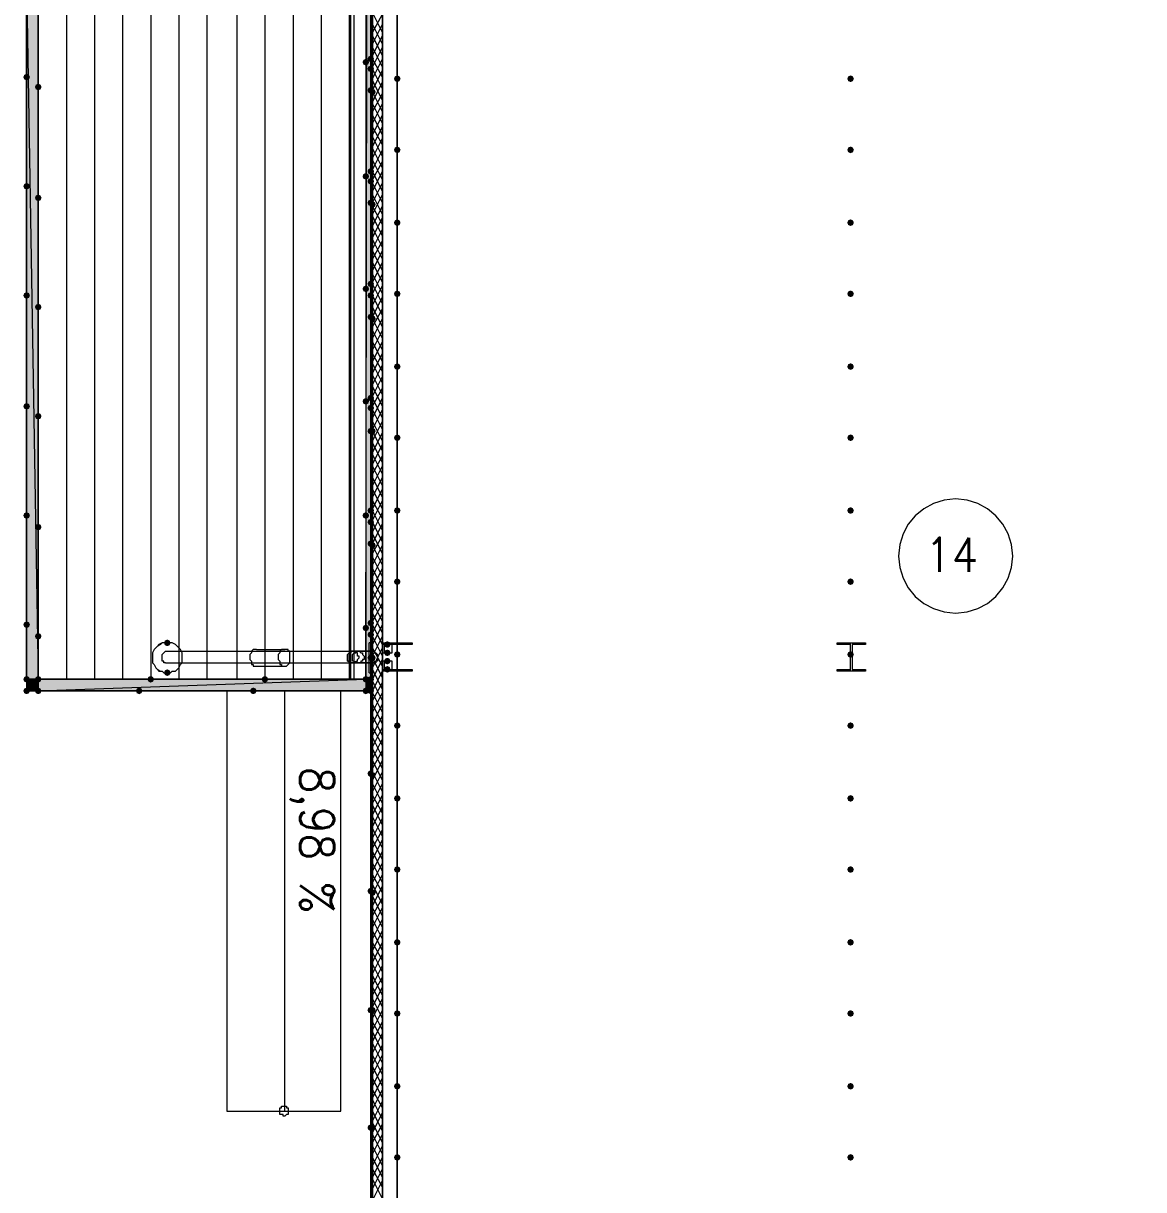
# Model space of a CAD drawing. Header units: millimetres. Extents: x 0 to 420, y 0 to 297.
# Drawn here: x 100.33 to 129, y 109.71 to 139.55 of the extents above; entities that cross this region are included whole.
import ezdxf

# ---------------------------------------------------------------- set-up
doc = ezdxf.new("R2010")
doc.units = ezdxf.units.MM
doc.styles.get("Standard").update_dxf_attribs({"font": 'STANDARD'})

msp = doc.modelspace()

# ---------------------------------------------------------------- hatches: boundary and pattern name
h = msp.add_hatch(color=7)
h.paths.add_polyline_path([(109.22, 122.766667), (109.093, 122.766667), (109.22, 205.062667)], flags=0)
h.paths.add_polyline_path([(109.093, 122.766667), (109.22, 205.062667), (109.093, 205.062667)], flags=0)
h = msp.add_hatch(color=7)
h.paths.add_polyline_path([(100.414667, 122.766667), (100.414667, 140.716), (100.711, 122.766667)], flags=0)
h.paths.add_polyline_path([(100.414667, 140.716), (100.711, 122.766667), (100.711, 140.716)], flags=0)
h = msp.add_hatch(color=7)
h.paths.add_polyline_path([(109.262333, 140.716), (109.22, 140.716), (109.262333, 123.317)], flags=0)
h.paths.add_polyline_path([(109.22, 140.716), (109.262333, 123.317), (109.22, 123.317)], flags=0)
for color, points in [(254, [(109.177667, 138.557), (109.152796, 138.497204), (109.093, 138.472333), (109.033204, 138.497204), (109.008333, 138.557), (109.033204, 138.616796), (109.093, 138.641667), (109.152796, 138.616796)]), (254, [(109.304667, 138.641667), (109.279796, 138.581871), (109.22, 138.557), (109.160204, 138.581871), (109.135333, 138.641667), (109.160204, 138.701462), (109.22, 138.726333), (109.279796, 138.701463)]), (254, [(100.499333, 138.176), (100.474462, 138.116204), (100.414667, 138.091333), (100.354871, 138.116204), (100.33, 138.176), (100.354871, 138.235796), (100.414667, 138.260667), (100.474462, 138.235796)]), (254, [(109.304667, 138.387667), (109.279796, 138.327871), (109.22, 138.303), (109.160204, 138.327871), (109.135333, 138.387667), (109.160204, 138.447462), (109.22, 138.472333), (109.279796, 138.447463)]), (254, [(109.304667, 138.387667), (109.279796, 138.327871), (109.22, 138.303), (109.160204, 138.327871), (109.135333, 138.387667), (109.160204, 138.447462), (109.22, 138.472333), (109.279796, 138.447463)]), (7, [(109.982, 138.133667), (109.957129, 138.073871), (109.897333, 138.049), (109.837538, 138.073871), (109.812667, 138.133667), (109.837537, 138.193462), (109.897333, 138.218333), (109.957129, 138.193463)]), (7, [(121.581333, 138.133667), (121.556462, 138.073871), (121.496667, 138.049), (121.436871, 138.073871), (121.412, 138.133667), (121.436871, 138.193462), (121.496667, 138.218333), (121.556462, 138.193463)]), (254, [(100.795667, 137.922), (100.770796, 137.862204), (100.711, 137.837333), (100.651204, 137.862204), (100.626333, 137.922), (100.651204, 137.981796), (100.711, 138.006667), (100.770796, 137.981796)]), (254, [(109.304667, 137.837333), (109.279796, 137.777537), (109.22, 137.752667), (109.160204, 137.777537), (109.135333, 137.837333), (109.160204, 137.897129), (109.22, 137.922), (109.279796, 137.897129)]), (254, [(109.347, 137.795), (109.322129, 137.735204), (109.262333, 137.710333), (109.202538, 137.735204), (109.177667, 137.795), (109.202537, 137.854796), (109.262333, 137.879667), (109.322129, 137.854796)]), (7, [(109.982, 136.313333), (109.957129, 136.253537), (109.897333, 136.228667), (109.837538, 136.253537), (109.812667, 136.313333), (109.837537, 136.373129), (109.897333, 136.398), (109.957129, 136.373129)]), (7, [(121.581333, 136.313333), (121.556462, 136.253537), (121.496667, 136.228667), (121.436871, 136.253537), (121.412, 136.313333), (121.436871, 136.373129), (121.496667, 136.398), (121.556462, 136.373129)]), (254, [(109.304667, 135.763), (109.279796, 135.703204), (109.22, 135.678333), (109.160204, 135.703204), (109.135333, 135.763), (109.160204, 135.822796), (109.22, 135.847667), (109.279796, 135.822796)]), (254, [(109.177667, 135.636), (109.152796, 135.576204), (109.093, 135.551333), (109.033204, 135.576204), (109.008333, 135.636), (109.033204, 135.695796), (109.093, 135.720667), (109.152796, 135.695796)]), (254, [(109.304667, 135.509), (109.279796, 135.449204), (109.22, 135.424333), (109.160204, 135.449204), (109.135333, 135.509), (109.160204, 135.568796), (109.22, 135.593667), (109.279796, 135.568796)]), (254, [(109.304667, 135.509), (109.279796, 135.449204), (109.22, 135.424333), (109.160204, 135.449204), (109.135333, 135.509), (109.160204, 135.568796), (109.22, 135.593667), (109.279796, 135.568796)]), (254, [(100.499333, 135.382), (100.474462, 135.322204), (100.414667, 135.297333), (100.354871, 135.322204), (100.33, 135.382), (100.354871, 135.441796), (100.414667, 135.466667), (100.474462, 135.441796)]), (254, [(100.795667, 135.085667), (100.770796, 135.025871), (100.711, 135.001), (100.651204, 135.025871), (100.626333, 135.085667), (100.651204, 135.145462), (100.711, 135.170333), (100.770796, 135.145463)]), (254, [(109.304667, 134.958667), (109.279796, 134.898871), (109.22, 134.874), (109.160204, 134.898871), (109.135333, 134.958667), (109.160204, 135.018462), (109.22, 135.043333), (109.279796, 135.018463)]), (254, [(109.347, 134.916333), (109.322129, 134.856537), (109.262333, 134.831667), (109.202538, 134.856537), (109.177667, 134.916333), (109.202537, 134.976129), (109.262333, 135.001), (109.322129, 134.976129)]), (7, [(109.982, 134.450667), (109.957129, 134.390871), (109.897333, 134.366), (109.837538, 134.390871), (109.812667, 134.450667), (109.837537, 134.510462), (109.897333, 134.535333), (109.957129, 134.510463)]), (7, [(121.581333, 134.450667), (121.556462, 134.390871), (121.496667, 134.366), (121.436871, 134.390871), (121.412, 134.450667), (121.436871, 134.510462), (121.496667, 134.535333), (121.556462, 134.510463)]), (254, [(109.177667, 132.757333), (109.152796, 132.697537), (109.093, 132.672667), (109.033204, 132.697537), (109.008333, 132.757333), (109.033204, 132.817129), (109.093, 132.842), (109.152796, 132.817129)]), (254, [(109.304667, 132.884333), (109.279796, 132.824537), (109.22, 132.799667), (109.160204, 132.824537), (109.135333, 132.884333), (109.160204, 132.944129), (109.22, 132.969), (109.279796, 132.944129)]), (254, [(100.499333, 132.588), (100.474462, 132.528204), (100.414667, 132.503333), (100.354871, 132.528204), (100.33, 132.588), (100.354871, 132.647796), (100.414667, 132.672667), (100.474462, 132.647796)]), (254, [(109.304667, 132.588), (109.279796, 132.528204), (109.22, 132.503333), (109.160204, 132.528204), (109.135333, 132.588), (109.160204, 132.647796), (109.22, 132.672667), (109.279796, 132.647796)]), (254, [(109.304667, 132.588), (109.279796, 132.528204), (109.22, 132.503333), (109.160204, 132.528204), (109.135333, 132.588), (109.160204, 132.647796), (109.22, 132.672667), (109.279796, 132.647796)]), (7, [(109.982, 132.630333), (109.957129, 132.570538), (109.897333, 132.545667), (109.837538, 132.570538), (109.812667, 132.630333), (109.837537, 132.690129), (109.897333, 132.715), (109.957129, 132.690129)]), (7, [(121.581333, 132.630333), (121.556462, 132.570538), (121.496667, 132.545667), (121.436871, 132.570538), (121.412, 132.630333), (121.436871, 132.690129), (121.496667, 132.715), (121.556462, 132.690129)]), (254, [(100.795667, 132.291667), (100.770796, 132.231871), (100.711, 132.207), (100.651204, 132.231871), (100.626333, 132.291667), (100.651204, 132.351462), (100.711, 132.376333), (100.770796, 132.351463)]), (254, [(109.304667, 132.037667), (109.279796, 131.977871), (109.22, 131.953), (109.160204, 131.977871), (109.135333, 132.037667), (109.160204, 132.097462), (109.22, 132.122333), (109.279796, 132.097463)]), (254, [(109.347, 131.995333), (109.322129, 131.935538), (109.262333, 131.910667), (109.202538, 131.935538), (109.177667, 131.995333), (109.202537, 132.055129), (109.262333, 132.08), (109.322129, 132.055129)]), (7, [(109.982, 130.767667), (109.957129, 130.707871), (109.897333, 130.683), (109.837538, 130.707871), (109.812667, 130.767667), (109.837537, 130.827462), (109.897333, 130.852333), (109.957129, 130.827463)]), (7, [(121.581333, 130.767667), (121.556462, 130.707871), (121.496667, 130.683), (121.436871, 130.707871), (121.412, 130.767667), (121.436871, 130.827462), (121.496667, 130.852333), (121.556462, 130.827463)]), (254, [(100.499333, 129.751667), (100.474462, 129.691871), (100.414667, 129.667), (100.354871, 129.691871), (100.33, 129.751667), (100.354871, 129.811462), (100.414667, 129.836333), (100.474462, 129.811463)]), (254, [(109.177667, 129.878667), (109.152796, 129.818871), (109.093, 129.794), (109.033204, 129.818871), (109.008333, 129.878667), (109.033204, 129.938462), (109.093, 129.963333), (109.152796, 129.938463)]), (254, [(109.304667, 129.963333), (109.279796, 129.903538), (109.22, 129.878667), (109.160204, 129.903538), (109.135333, 129.963333), (109.160204, 130.023129), (109.22, 130.048), (109.279796, 130.023129)]), (254, [(100.795667, 129.497667), (100.770796, 129.437871), (100.711, 129.413), (100.651204, 129.437871), (100.626333, 129.497667), (100.651204, 129.557462), (100.711, 129.582333), (100.770796, 129.557463)]), (254, [(109.304667, 129.709333), (109.279796, 129.649537), (109.22, 129.624667), (109.160204, 129.649537), (109.135333, 129.709333), (109.160204, 129.769129), (109.22, 129.794), (109.279796, 129.769129)]), (254, [(109.304667, 129.709333), (109.279796, 129.649537), (109.22, 129.624667), (109.160204, 129.649537), (109.135333, 129.709333), (109.160204, 129.769129), (109.22, 129.794), (109.279796, 129.769129)]), (254, [(109.304667, 129.116667), (109.279796, 129.056871), (109.22, 129.032), (109.160204, 129.056871), (109.135333, 129.116667), (109.160204, 129.176462), (109.22, 129.201333), (109.279796, 129.176463)]), (254, [(109.347, 129.116667), (109.322129, 129.056871), (109.262333, 129.032), (109.202538, 129.056871), (109.177667, 129.116667), (109.202537, 129.176462), (109.262333, 129.201333), (109.322129, 129.176463)]), (7, [(109.982, 128.947333), (109.957129, 128.887538), (109.897333, 128.862667), (109.837538, 128.887538), (109.812667, 128.947333), (109.837537, 129.007129), (109.897333, 129.032), (109.957129, 129.007129)]), (7, [(121.581333, 128.947333), (121.556462, 128.887538), (121.496667, 128.862667), (121.436871, 128.887538), (121.412, 128.947333), (121.436871, 129.007129), (121.496667, 129.032), (121.556462, 129.007129)]), (254, [(109.304667, 127.084667), (109.279796, 127.024871), (109.22, 127), (109.160204, 127.024871), (109.135333, 127.084667), (109.160204, 127.144462), (109.22, 127.169333), (109.279796, 127.144463)]), (7, [(109.982, 127.084667), (109.957129, 127.024871), (109.897333, 127), (109.837538, 127.024871), (109.812667, 127.084667), (109.837537, 127.144462), (109.897333, 127.169333), (109.957129, 127.144463)]), (7, [(121.581333, 127.084667), (121.556462, 127.024871), (121.496667, 127), (121.436871, 127.024871), (121.412, 127.084667), (121.436871, 127.144462), (121.496667, 127.169333), (121.556462, 127.144463)]), (254, [(100.499333, 126.957667), (100.474462, 126.897871), (100.414667, 126.873), (100.354871, 126.897871), (100.33, 126.957667), (100.354871, 127.017462), (100.414667, 127.042333), (100.474462, 127.017463)]), (254, [(109.177667, 126.957667), (109.152796, 126.897871), (109.093, 126.873), (109.033204, 126.897871), (109.008333, 126.957667), (109.033204, 127.017462), (109.093, 127.042333), (109.152796, 127.017463)]), (254, [(109.304667, 126.788333), (109.279796, 126.728537), (109.22, 126.703667), (109.160204, 126.728537), (109.135333, 126.788333), (109.160204, 126.848129), (109.22, 126.873), (109.279796, 126.848129)]), (254, [(109.304667, 126.788333), (109.279796, 126.728537), (109.22, 126.703667), (109.160204, 126.728537), (109.135333, 126.788333), (109.160204, 126.848129), (109.22, 126.873), (109.279796, 126.848129)]), (254, [(100.795667, 126.661333), (100.770796, 126.601537), (100.711, 126.576667), (100.651204, 126.601537), (100.626333, 126.661333), (100.651204, 126.721129), (100.711, 126.746), (100.770796, 126.721129)]), (254, [(109.304667, 126.238), (109.279796, 126.178204), (109.22, 126.153333), (109.160204, 126.178204), (109.135333, 126.238), (109.160204, 126.297796), (109.22, 126.322667), (109.279796, 126.297796)]), (254, [(109.347, 126.195667), (109.322129, 126.135871), (109.262333, 126.111), (109.202538, 126.135871), (109.177667, 126.195667), (109.202537, 126.255462), (109.262333, 126.280333), (109.322129, 126.255463)]), (7, [(109.982, 125.264333), (109.957129, 125.204537), (109.897333, 125.179667), (109.837538, 125.204537), (109.812667, 125.264333), (109.837537, 125.324129), (109.897333, 125.349), (109.957129, 125.324129)]), (7, [(121.581333, 125.264333), (121.556462, 125.204537), (121.496667, 125.179667), (121.436871, 125.204537), (121.412, 125.264333), (121.436871, 125.324129), (121.496667, 125.349), (121.556462, 125.324129)]), (254, [(100.499333, 124.163667), (100.474462, 124.103871), (100.414667, 124.079), (100.354871, 124.103871), (100.33, 124.163667), (100.354871, 124.223462), (100.414667, 124.248333), (100.474462, 124.223463)]), (254, [(109.177667, 124.079), (109.152796, 124.019204), (109.093, 123.994333), (109.033204, 124.019204), (109.008333, 124.079), (109.033204, 124.138796), (109.093, 124.163667), (109.152796, 124.138796)]), (254, [(109.304667, 124.206), (109.279796, 124.146204), (109.22, 124.121333), (109.160204, 124.146204), (109.135333, 124.206), (109.160204, 124.265796), (109.22, 124.290667), (109.279796, 124.265796)]), (254, [(100.795667, 123.867333), (100.770796, 123.807538), (100.711, 123.782667), (100.651204, 123.807538), (100.626333, 123.867333), (100.651204, 123.927129), (100.711, 123.952), (100.770796, 123.927129)]), (254, [(109.304667, 123.909667), (109.279796, 123.849871), (109.22, 123.825), (109.160204, 123.849871), (109.135333, 123.909667), (109.160204, 123.969462), (109.22, 123.994333), (109.279796, 123.969463)]), (7, [(104.097667, 123.698), (104.072796, 123.638204), (104.013, 123.613333), (103.953204, 123.638204), (103.928333, 123.698), (103.953204, 123.757796), (104.013, 123.782667), (104.072796, 123.757796)]), (7, [(109.728, 123.655667), (109.703129, 123.595871), (109.643333, 123.571), (109.583537, 123.595871), (109.558667, 123.655667), (109.583537, 123.715462), (109.643333, 123.740333), (109.703129, 123.715463)]), (254, [(109.304667, 123.317), (109.279796, 123.257204), (109.22, 123.232333), (109.160204, 123.257204), (109.135333, 123.317), (109.160204, 123.376796), (109.22, 123.401667), (109.279796, 123.376796)]), (254, [(109.347, 123.317), (109.322129, 123.257204), (109.262333, 123.232333), (109.202538, 123.257204), (109.177667, 123.317), (109.202537, 123.376796), (109.262333, 123.401667), (109.322129, 123.376796)]), (7, [(109.728, 123.444), (109.703129, 123.384204), (109.643333, 123.359333), (109.583537, 123.384204), (109.558667, 123.444), (109.583537, 123.503796), (109.643333, 123.528667), (109.703129, 123.503796)]), (7, [(109.728, 123.232333), (109.703129, 123.172537), (109.643333, 123.147667), (109.583537, 123.172537), (109.558667, 123.232333), (109.583537, 123.292129), (109.643333, 123.317), (109.703129, 123.292129)]), (7, [(109.982, 123.401667), (109.957129, 123.341871), (109.897333, 123.317), (109.837538, 123.341871), (109.812667, 123.401667), (109.837537, 123.461462), (109.897333, 123.486333), (109.957129, 123.461463)]), (7, [(121.581333, 123.401667), (121.556462, 123.341871), (121.496667, 123.317), (121.436871, 123.341871), (121.412, 123.401667), (121.436871, 123.461462), (121.496667, 123.486333), (121.556462, 123.461463)]), (7, [(104.097667, 122.936), (104.072796, 122.876204), (104.013, 122.851333), (103.953204, 122.876204), (103.928333, 122.936), (103.953204, 122.995796), (104.013, 123.020667), (104.072796, 122.995796)]), (7, [(109.728, 123.020667), (109.703129, 122.960871), (109.643333, 122.936), (109.583537, 122.960871), (109.558667, 123.020667), (109.583537, 123.080462), (109.643333, 123.105333), (109.703129, 123.080463)]), (254, [(100.499333, 122.766667), (100.474462, 122.706871), (100.414667, 122.682), (100.354871, 122.706871), (100.33, 122.766667), (100.354871, 122.826462), (100.414667, 122.851333), (100.474462, 122.826463)]), (254, [(100.499333, 122.766667), (100.474462, 122.706871), (100.414667, 122.682), (100.354871, 122.706871), (100.33, 122.766667), (100.354871, 122.826462), (100.414667, 122.851333), (100.474462, 122.826463)]), (7, [(100.711, 122.766667), (100.414667, 122.470333), (100.711, 122.470333)]), (7, [(100.711, 122.766667), (100.414667, 122.766667), (100.414667, 122.470333)]), (254, [(100.795667, 122.766667), (100.770796, 122.706871), (100.711, 122.682), (100.651204, 122.706871), (100.626333, 122.766667), (100.651204, 122.826462), (100.711, 122.851333), (100.770796, 122.826463)]), (254, [(100.795667, 122.766667), (100.770796, 122.706871), (100.711, 122.682), (100.651204, 122.706871), (100.626333, 122.766667), (100.651204, 122.826462), (100.711, 122.851333), (100.770796, 122.826463)]), (254, [(100.795667, 122.766667), (100.770796, 122.706871), (100.711, 122.682), (100.651204, 122.706871), (100.626333, 122.766667), (100.651204, 122.826462), (100.711, 122.851333), (100.770796, 122.826463)]), (254, [(100.795667, 122.766667), (100.770796, 122.706871), (100.711, 122.682), (100.651204, 122.706871), (100.626333, 122.766667), (100.651204, 122.826462), (100.711, 122.851333), (100.770796, 122.826463)]), (254, [(103.674333, 122.766667), (103.649462, 122.706871), (103.589667, 122.682), (103.529871, 122.706871), (103.505, 122.766667), (103.529871, 122.826462), (103.589667, 122.851333), (103.649462, 122.826463)]), (254, [(106.595333, 122.766667), (106.570463, 122.706871), (106.510667, 122.682), (106.450871, 122.706871), (106.426, 122.766667), (106.450871, 122.826462), (106.510667, 122.851333), (106.570462, 122.826463)]), (254, [(109.177667, 122.766667), (109.152796, 122.706871), (109.093, 122.682), (109.033204, 122.706871), (109.008333, 122.766667), (109.033204, 122.826462), (109.093, 122.851333), (109.152796, 122.826463)]), (254, [(109.177667, 122.766667), (109.152796, 122.706871), (109.093, 122.682), (109.033204, 122.706871), (109.008333, 122.766667), (109.033204, 122.826462), (109.093, 122.851333), (109.152796, 122.826463)]), (7, [(109.093, 122.766667), (109.22, 122.470333), (109.22, 122.766667)]), (7, [(109.093, 122.470333), (109.22, 122.470333), (109.093, 122.766667)]), (254, [(109.304667, 122.766667), (109.279796, 122.706871), (109.22, 122.682), (109.160204, 122.706871), (109.135333, 122.766667), (109.160204, 122.826462), (109.22, 122.851333), (109.279796, 122.826463)]), (254, [(100.499333, 122.470333), (100.474462, 122.410538), (100.414667, 122.385667), (100.354871, 122.410538), (100.33, 122.470333), (100.354871, 122.530129), (100.414667, 122.555), (100.474462, 122.530129)]), (254, [(100.499333, 122.470333), (100.474462, 122.410538), (100.414667, 122.385667), (100.354871, 122.410538), (100.33, 122.470333), (100.354871, 122.530129), (100.414667, 122.555), (100.474462, 122.530129)]), (254, [(100.499333, 122.470333), (100.474462, 122.410538), (100.414667, 122.385667), (100.354871, 122.410538), (100.33, 122.470333), (100.354871, 122.530129), (100.414667, 122.555), (100.474462, 122.530129)]), (254, [(100.795667, 122.470333), (100.770796, 122.410538), (100.711, 122.385667), (100.651204, 122.410538), (100.626333, 122.470333), (100.651204, 122.530129), (100.711, 122.555), (100.770796, 122.530129)]), (254, [(103.378, 122.470333), (103.353129, 122.410538), (103.293333, 122.385667), (103.233538, 122.410538), (103.208667, 122.470333), (103.233537, 122.530129), (103.293333, 122.555), (103.353129, 122.530129)]), (254, [(106.299, 122.470333), (106.274129, 122.410538), (106.214333, 122.385667), (106.154538, 122.410538), (106.129667, 122.470333), (106.154537, 122.530129), (106.214333, 122.555), (106.274129, 122.530129)]), (254, [(109.177667, 122.470333), (109.152796, 122.410538), (109.093, 122.385667), (109.033204, 122.410538), (109.008333, 122.470333), (109.033204, 122.530129), (109.093, 122.555), (109.152796, 122.530129)]), (254, [(109.177667, 122.470333), (109.152796, 122.410538), (109.093, 122.385667), (109.033204, 122.410538), (109.008333, 122.470333), (109.033204, 122.530129), (109.093, 122.555), (109.152796, 122.530129)]), (254, [(109.304667, 122.470333), (109.279796, 122.410538), (109.22, 122.385667), (109.160204, 122.410538), (109.135333, 122.470333), (109.160204, 122.530129), (109.22, 122.555), (109.279796, 122.530129)]), (254, [(109.304667, 122.470333), (109.279796, 122.410538), (109.22, 122.385667), (109.160204, 122.410538), (109.135333, 122.470333), (109.160204, 122.530129), (109.22, 122.555), (109.279796, 122.530129)]), (254, [(109.304667, 122.470333), (109.279796, 122.410538), (109.22, 122.385667), (109.160204, 122.410538), (109.135333, 122.470333), (109.160204, 122.530129), (109.22, 122.555), (109.279796, 122.530129)]), (254, [(109.304667, 122.470333), (109.279796, 122.410538), (109.22, 122.385667), (109.160204, 122.410538), (109.135333, 122.470333), (109.160204, 122.530129), (109.22, 122.555), (109.279796, 122.530129)]), (254, [(109.304667, 122.470333), (109.279796, 122.410538), (109.22, 122.385667), (109.160204, 122.410538), (109.135333, 122.470333), (109.160204, 122.530129), (109.22, 122.555), (109.279796, 122.530129)]), (7, [(109.304667, 122.470333), (109.279796, 122.410538), (109.22, 122.385667), (109.160204, 122.410538), (109.135333, 122.470333), (109.160204, 122.530129), (109.22, 122.555), (109.279796, 122.530129)]), (7, [(109.304667, 122.470333), (109.279796, 122.410538), (109.22, 122.385667), (109.160204, 122.410538), (109.135333, 122.470333), (109.160204, 122.530129), (109.22, 122.555), (109.279796, 122.530129)]), (7, [(109.304667, 122.470333), (109.279796, 122.410538), (109.22, 122.385667), (109.160204, 122.410538), (109.135333, 122.470333), (109.160204, 122.530129), (109.22, 122.555), (109.279796, 122.530129)]), (7, [(109.982, 121.581333), (109.957129, 121.521537), (109.897333, 121.496667), (109.837538, 121.521537), (109.812667, 121.581333), (109.837537, 121.641129), (109.897333, 121.666), (109.957129, 121.641129)]), (7, [(121.581333, 121.581333), (121.556462, 121.521537), (121.496667, 121.496667), (121.436871, 121.521537), (121.412, 121.581333), (121.436871, 121.641129), (121.496667, 121.666), (121.556462, 121.641129)]), (254, [(109.304667, 120.353667), (109.279796, 120.293871), (109.22, 120.269), (109.160204, 120.293871), (109.135333, 120.353667), (109.160204, 120.413462), (109.22, 120.438333), (109.279796, 120.413463)]), (254, [(109.347, 120.311333), (109.322129, 120.251537), (109.262333, 120.226667), (109.202538, 120.251537), (109.177667, 120.311333), (109.202537, 120.371129), (109.262333, 120.396), (109.322129, 120.371129)]), (7, [(109.982, 119.718667), (109.957129, 119.658871), (109.897333, 119.634), (109.837538, 119.658871), (109.812667, 119.718667), (109.837537, 119.778462), (109.897333, 119.803333), (109.957129, 119.778463)]), (7, [(121.581333, 119.718667), (121.556462, 119.658871), (121.496667, 119.634), (121.436871, 119.658871), (121.412, 119.718667), (121.436871, 119.778462), (121.496667, 119.803333), (121.556462, 119.778463)]), (7, [(109.982, 117.898333), (109.957129, 117.838538), (109.897333, 117.813667), (109.837538, 117.838538), (109.812667, 117.898333), (109.837537, 117.958129), (109.897333, 117.983), (109.957129, 117.958129)]), (7, [(121.581333, 117.898333), (121.556462, 117.838538), (121.496667, 117.813667), (121.436871, 117.838538), (121.412, 117.898333), (121.436871, 117.958129), (121.496667, 117.983), (121.556462, 117.958129)]), (254, [(109.304667, 117.348), (109.279796, 117.288204), (109.22, 117.263333), (109.160204, 117.288204), (109.135333, 117.348), (109.160204, 117.407796), (109.22, 117.432667), (109.279796, 117.407796)]), (254, [(109.347, 117.305667), (109.322129, 117.245871), (109.262333, 117.221), (109.202538, 117.245871), (109.177667, 117.305667), (109.202537, 117.365462), (109.262333, 117.390333), (109.322129, 117.365463)]), (7, [(109.982, 116.035667), (109.957129, 115.975871), (109.897333, 115.951), (109.837538, 115.975871), (109.812667, 116.035667), (109.837537, 116.095462), (109.897333, 116.120333), (109.957129, 116.095463)]), (7, [(121.581333, 116.035667), (121.556462, 115.975871), (121.496667, 115.951), (121.436871, 115.975871), (121.412, 116.035667), (121.436871, 116.095462), (121.496667, 116.120333), (121.556462, 116.095463)]), (254, [(109.304667, 114.3), (109.279796, 114.240204), (109.22, 114.215333), (109.160204, 114.240204), (109.135333, 114.3), (109.160204, 114.359796), (109.22, 114.384667), (109.279796, 114.359796)]), (254, [(109.347, 114.3), (109.322129, 114.240204), (109.262333, 114.215333), (109.202538, 114.240204), (109.177667, 114.3), (109.202537, 114.359796), (109.262333, 114.384667), (109.322129, 114.359796)]), (7, [(109.982, 114.215333), (109.957129, 114.155538), (109.897333, 114.130667), (109.837538, 114.155538), (109.812667, 114.215333), (109.837537, 114.275129), (109.897333, 114.3), (109.957129, 114.275129)]), (7, [(121.581333, 114.215333), (121.556462, 114.155538), (121.496667, 114.130667), (121.436871, 114.155538), (121.412, 114.215333), (121.436871, 114.275129), (121.496667, 114.3), (121.556462, 114.275129)]), (7, [(109.982, 112.352667), (109.957129, 112.292871), (109.897333, 112.268), (109.837538, 112.292871), (109.812667, 112.352667), (109.837537, 112.412462), (109.897333, 112.437333), (109.957129, 112.412463)]), (7, [(121.581333, 112.352667), (121.556462, 112.292871), (121.496667, 112.268), (121.436871, 112.292871), (121.412, 112.352667), (121.436871, 112.412462), (121.496667, 112.437333), (121.556462, 112.412463)]), (254, [(109.304667, 111.294333), (109.279796, 111.234537), (109.22, 111.209667), (109.160204, 111.234537), (109.135333, 111.294333), (109.160204, 111.354129), (109.22, 111.379), (109.279796, 111.354129)]), (254, [(109.347, 111.294333), (109.322129, 111.234537), (109.262333, 111.209667), (109.202538, 111.234537), (109.177667, 111.294333), (109.202537, 111.354129), (109.262333, 111.379), (109.322129, 111.354129)]), (7, [(109.982, 110.532333), (109.957129, 110.472537), (109.897333, 110.447667), (109.837538, 110.472537), (109.812667, 110.532333), (109.837537, 110.592129), (109.897333, 110.617), (109.957129, 110.592129)]), (7, [(121.581333, 110.532333), (121.556462, 110.472537), (121.496667, 110.447667), (121.436871, 110.472537), (121.412, 110.532333), (121.436871, 110.592129), (121.496667, 110.617), (121.556462, 110.592129)])]:
    msp.add_hatch(color=color).paths.add_polyline_path(points, flags=0)
h = msp.add_hatch(color=7)
h.paths.add_polyline_path([(109.262333, 123.317), (109.22, 123.317), (109.262333, 105.240667)], flags=0)
h.paths.add_polyline_path([(109.22, 123.317), (109.262333, 105.240667), (109.22, 105.240667)], flags=0)
h = msp.add_hatch(color=7)
h.paths.add_polyline_path([(109.093, 122.470333), (100.711, 122.470333), (109.093, 122.766667)], flags=0)
h.paths.add_polyline_path([(100.711, 122.470333), (109.093, 122.766667), (100.711, 122.766667)], flags=0)

# ---------------------------------------------------------------- linework, layer by layer
at = {"color": 7, "lineweight": 0}
for points in [[(109.262333, 222.546333), (109.262333, 105.579333)], [(109.093, 205.062667), (109.093, 122.766667)], [(109.22, 122.470333), (109.22, 205.062667), (109.093, 205.062667)], [(109.22, 122.470333), (109.22, 205.062667), (109.22, 122.470333), (109.22, 205.062667)], [(109.22, 122.470333), (109.22, 122.766667), (109.22, 205.062667)], [(100.711, 122.766667), (100.711, 140.716), (100.414667, 140.716), (100.414667, 122.470333)], [(100.711, 122.766667), (100.711, 140.716)], [(109.262333, 140.716), (109.262333, 123.317), (109.22, 140.716), (109.22, 123.317)], [(109.516333, 105.579333), (109.516333, 140.081)], [(109.516333, 139.319), (109.262333, 139.827)], [(109.262333, 139.319), (109.516333, 139.784667)], [(109.262333, 139.022667), (109.516333, 139.530667)], [(109.516333, 139.022667), (109.262333, 139.530667)], [(109.262333, 138.726333), (109.516333, 139.234333)], [(109.516333, 138.726333), (109.262333, 139.234333)], [(109.262333, 138.43), (109.516333, 138.938)], [(109.516333, 138.43), (109.262333, 138.938)], [(109.262333, 138.133667), (109.516333, 138.641667)], [(109.516333, 138.176), (109.262333, 138.641667)], [(109.516333, 137.879667), (109.262333, 138.387667)], [(109.262333, 137.837333), (109.516333, 138.345333)], [(109.516333, 137.583333), (109.262333, 138.091333)], [(109.262333, 137.541), (109.516333, 138.049)], [(109.516333, 137.287), (109.262333, 137.795)], [(109.262333, 137.287), (109.516333, 137.752667)], [(109.262333, 136.990667), (109.516333, 137.498667)], [(109.516333, 136.990667), (109.262333, 137.498667)], [(109.262333, 136.694333), (109.516333, 137.202333)], [(109.516333, 136.694333), (109.262333, 137.202333)], [(109.262333, 136.398), (109.516333, 136.906)], [(109.516333, 136.440333), (109.262333, 136.906)], [(109.516333, 136.144), (109.262333, 136.652)], [(109.262333, 136.101667), (109.516333, 136.609667)], [(109.516333, 135.847667), (109.262333, 136.355667)], [(109.262333, 135.805333), (109.516333, 136.313333)], [(109.516333, 135.551333), (109.262333, 136.059333)], [(109.262333, 135.551333), (109.516333, 136.017)], [(109.262333, 135.255), (109.516333, 135.763)], [(109.516333, 135.255), (109.262333, 135.763)], [(109.262333, 134.958667), (109.516333, 135.466667)], [(109.516333, 134.958667), (109.262333, 135.466667)], [(109.262333, 134.662333), (109.516333, 135.170333)], [(109.516333, 134.662333), (109.262333, 135.170333)], [(109.262333, 134.366), (109.516333, 134.874)], [(109.516333, 134.408333), (109.262333, 134.874)], [(109.516333, 134.112), (109.262333, 134.62)], [(109.262333, 134.069667), (109.516333, 134.577667)], [(109.516333, 133.815667), (109.262333, 134.323667)], [(109.262333, 133.773333), (109.516333, 134.281333)], [(109.516333, 133.519333), (109.262333, 134.027333)], [(109.262333, 133.519333), (109.516333, 133.985)], [(109.262333, 133.223), (109.516333, 133.731)], [(109.516333, 133.223), (109.262333, 133.731)], [(109.262333, 132.926667), (109.516333, 133.434667)], [(109.516333, 132.926667), (109.262333, 133.434667)], [(109.262333, 132.630333), (109.516333, 133.138333)], [(109.516333, 132.630333), (109.262333, 133.138333)], [(109.516333, 132.376333), (109.262333, 132.884333)], [(109.262333, 132.334), (109.516333, 132.842)], [(109.516333, 132.08), (109.262333, 132.588)], [(109.262333, 132.037667), (109.516333, 132.545667)], [(109.516333, 131.783667), (109.262333, 132.291667)], [(109.262333, 131.783667), (109.516333, 132.249333)], [(109.262333, 131.487333), (109.516333, 131.995333)], [(109.516333, 131.487333), (109.262333, 131.995333)], [(109.262333, 131.191), (109.516333, 131.699)], [(109.516333, 131.191), (109.262333, 131.699)], [(109.262333, 130.894667), (109.516333, 131.402667)], [(109.516333, 130.894667), (109.262333, 131.402667)], [(109.262333, 130.598333), (109.516333, 131.106333)], [(109.516333, 130.640667), (109.262333, 131.106333)], [(109.516333, 130.344333), (109.262333, 130.852333)], [(109.262333, 130.302), (109.516333, 130.81)], [(109.516333, 130.048), (109.262333, 130.556)], [(109.262333, 130.005667), (109.516333, 130.513667)], [(109.516333, 129.751667), (109.262333, 130.259667)], [(109.262333, 129.751667), (109.516333, 130.217333)], [(109.262333, 129.455333), (109.516333, 129.963333)], [(109.516333, 129.455333), (109.262333, 129.963333)], [(109.262333, 129.159), (109.516333, 129.667)], [(109.516333, 129.159), (109.262333, 129.667)], [(109.262333, 128.862667), (109.516333, 129.370667)], [(109.516333, 128.862667), (109.262333, 129.370667)], [(109.516333, 128.608667), (109.262333, 129.116667)], [(109.262333, 128.566333), (109.516333, 129.074333)], [(109.516333, 128.312333), (109.262333, 128.820333)], [(109.262333, 128.27), (109.516333, 128.778)], [(109.516333, 128.016), (109.262333, 128.524)], [(109.262333, 128.016), (109.516333, 128.481667)], [(109.262333, 127.719667), (109.516333, 128.227667)], [(109.516333, 127.719667), (109.262333, 128.227667)], [(109.262333, 127.423333), (109.516333, 127.931333)], [(109.516333, 127.423333), (109.262333, 127.931333)], [(109.262333, 127.127), (109.516333, 127.635)], [(109.516333, 127.127), (109.262333, 127.635)], [(109.262333, 126.830667), (109.516333, 127.338667)], [(109.516333, 126.873), (109.262333, 127.338667)], [(125.645333, 125.9205), (125.615661, 126.214844), (125.530561, 126.488996), (125.395905, 126.737083), (125.217566, 126.953232), (125.001416, 127.131572), (124.753329, 127.266228), (124.479177, 127.351328), (124.184833, 127.381), (123.89049, 127.351328), (123.616338, 127.266228), (123.368251, 127.131572), (123.152101, 126.953232), (122.973762, 126.737083), (122.839106, 126.488996), (122.754005, 126.214844), (122.724333, 125.9205)], [(109.516333, 126.576667), (109.262333, 127.084667)], [(109.262333, 126.534333), (109.516333, 127.042333)], [(109.516333, 126.280333), (109.262333, 126.788333)], [(109.262333, 126.238), (109.516333, 126.746)], [(109.516333, 125.984), (109.262333, 126.492)], [(109.262333, 125.984), (109.516333, 126.449667)], [(109.262333, 125.687667), (109.516333, 126.195667)], [(109.516333, 125.687667), (109.262333, 126.195667)], [(109.262333, 125.391333), (109.516333, 125.899333)], [(109.516333, 125.391333), (109.262333, 125.899333)], [(122.724333, 125.9205), (122.754005, 125.626156), (122.839106, 125.352004), (122.973762, 125.103917), (123.152101, 124.887768), (123.368251, 124.709428), (123.616338, 124.574772), (123.89049, 124.489672), (124.184833, 124.46), (124.479177, 124.489672), (124.753329, 124.574772), (125.001416, 124.709428), (125.217566, 124.887768), (125.395905, 125.103917), (125.530561, 125.352004), (125.615661, 125.626156), (125.645333, 125.9205)], [(109.262333, 125.095), (109.516333, 125.603)], [(109.516333, 125.095), (109.262333, 125.603)], [(109.262333, 124.798667), (109.516333, 125.306667)], [(109.516333, 124.841), (109.262333, 125.306667)], [(109.516333, 124.544667), (109.262333, 125.052667)], [(109.262333, 124.502333), (109.516333, 125.010333)], [(109.516333, 124.248333), (109.262333, 124.756333)], [(109.262333, 124.248333), (109.516333, 124.714)], [(109.262333, 123.952), (109.516333, 124.46)], [(109.516333, 123.952), (109.262333, 124.46)], [(109.262333, 123.655667), (109.516333, 124.163667)], [(109.516333, 123.655667), (109.262333, 124.163667)], [(109.262333, 123.359333), (109.516333, 123.867333)], [(109.516333, 123.359333), (109.262333, 123.867333)], [(104.013, 123.698), (103.928333, 123.698), (103.886, 123.698), (103.801333, 123.655667), (103.759, 123.613333), (103.716667, 123.571), (103.674333, 123.528667), (103.632, 123.444), (103.632, 123.401667), (103.632, 123.317), (103.632, 123.274667), (103.632, 123.19), (103.674333, 123.147667), (103.716667, 123.063), (103.759, 123.020667), (103.801333, 122.978333), (103.886, 122.978333), (103.928333, 122.936), (104.013, 122.936)], [(109.177667, 122.936), (109.177667, 122.978333), (109.177667, 123.020667), (109.177667, 123.063), (109.177667, 123.147667), (109.177667, 123.19), (109.177667, 123.274667), (109.177667, 123.317), (109.177667, 123.401667), (109.177667, 123.444), (109.177667, 123.528667), (109.177667, 123.571), (109.177667, 123.613333), (109.177667, 123.655667), (109.177667, 123.698)], [(109.177667, 122.936), (109.262333, 122.936), (109.262333, 122.978333), (109.262333, 123.020667), (109.262333, 123.063), (109.262333, 123.147667), (109.262333, 123.19), (109.262333, 123.274667), (109.262333, 123.317), (109.262333, 123.401667), (109.262333, 123.444), (109.262333, 123.528667), (109.262333, 123.571), (109.262333, 123.613333), (109.262333, 123.655667), (109.262333, 123.698), (109.177667, 123.698)], [(109.262333, 123.063), (109.516333, 123.571)], [(109.516333, 123.105333), (109.262333, 123.571)], [(109.558667, 123.655667), (109.558667, 123.698)], [(109.728, 123.655667), (109.728, 123.698)], [(109.897333, 122.978333), (109.897333, 123.698)], [(110.066667, 123.655667), (110.066667, 123.698)], [(110.236, 123.655667), (110.236, 123.698)], [(121.158, 123.655667), (121.158, 123.698)], [(121.327333, 123.655667), (121.327333, 123.698)], [(121.496667, 122.978333), (121.496667, 123.698)], [(121.666, 123.655667), (121.666, 123.698)], [(121.835333, 123.655667), (121.835333, 123.698)], [(103.970667, 123.19), (103.928333, 123.19), (103.928333, 123.232333), (103.886, 123.232333), (103.886, 123.274667), (103.886, 123.317), (103.886, 123.359333), (103.886, 123.401667), (103.928333, 123.444), (103.970667, 123.486333)], [(103.970667, 123.486333), (109.304667, 123.486333)], [(106.299, 123.528667), (106.256667, 123.528667), (106.214333, 123.528667), (106.172, 123.486333), (106.172, 123.444), (106.129667, 123.401667), (106.129667, 123.359333), (106.129667, 123.317), (106.129667, 123.274667), (106.172, 123.232333), (106.172, 123.19), (106.172, 123.147667), (106.214333, 123.147667), (106.214333, 123.105333), (106.256667, 123.105333), (106.299, 123.105333)], [(106.299, 123.528667), (107.018667, 123.528667)], [(109.22, 123.317), (109.22, 105.283), (109.22, 123.317), (109.262333, 105.283)], [(109.516333, 122.809), (109.262333, 123.317)], [(109.262333, 122.766667), (109.516333, 123.274667)], [(103.970667, 123.19), (109.304667, 123.19)], [(106.299, 123.105333), (107.018667, 123.105333)], [(109.516333, 122.512667), (109.262333, 123.020667)], [(109.262333, 122.470333), (109.516333, 122.978333)], [(109.558667, 122.978333), (109.558667, 123.020667)], [(109.728, 122.978333), (109.728, 123.020667)], [(110.066667, 122.978333), (110.066667, 123.020667)], [(110.236, 122.978333), (110.236, 123.020667)], [(121.158, 122.978333), (121.158, 123.020667)], [(121.327333, 122.978333), (121.327333, 123.020667)], [(121.666, 122.978333), (121.666, 123.020667)], [(121.835333, 122.978333), (121.835333, 123.020667)], [(109.093, 122.766667), (100.711, 122.766667)], [(109.093, 122.766667), (100.711, 122.766667)], [(109.516333, 122.216333), (109.262333, 122.724333)], [(109.262333, 122.216333), (109.516333, 122.682)], [(100.414667, 122.470333), (100.711, 122.470333)], [(100.711, 122.470333), (109.22, 122.470333)], [(105.537, 122.470333), (105.537, 111.717667), (108.458, 111.717667), (108.458, 122.470333)], [(107.018667, 111.717667), (107.018667, 122.470333)], [(109.262333, 121.92), (109.516333, 122.428)], [(109.516333, 121.92), (109.262333, 122.428)], [(109.262333, 121.623667), (109.516333, 122.131667)], [(109.516333, 121.623667), (109.262333, 122.131667)], [(109.262333, 121.327333), (109.516333, 121.835333)], [(109.516333, 121.327333), (109.262333, 121.835333)], [(109.262333, 121.031), (109.516333, 121.539)], [(109.516333, 121.073333), (109.262333, 121.539)], [(109.516333, 120.777), (109.262333, 121.285)], [(109.262333, 120.734667), (109.516333, 121.242667)], [(109.516333, 120.480667), (109.262333, 120.988667)], [(109.262333, 120.480667), (109.516333, 120.946333)], [(109.262333, 120.184333), (109.516333, 120.692333)], [(109.516333, 120.184333), (109.262333, 120.692333)], [(109.262333, 119.888), (109.516333, 120.396)], [(109.516333, 119.888), (109.262333, 120.396)], [(109.262333, 119.591667), (109.516333, 120.099667)], [(109.516333, 119.591667), (109.262333, 120.099667)], [(109.262333, 119.295333), (109.516333, 119.803333)], [(109.516333, 119.337667), (109.262333, 119.803333)], [(109.516333, 119.041333), (109.262333, 119.549333)], [(109.262333, 118.999), (109.516333, 119.507)], [(109.516333, 118.745), (109.262333, 119.253)], [(109.262333, 118.702667), (109.516333, 119.210667)], [(109.516333, 118.448667), (109.262333, 118.956667)], [(109.262333, 118.448667), (109.516333, 118.914333)], [(109.262333, 118.152333), (109.516333, 118.660333)], [(109.516333, 118.152333), (109.262333, 118.660333)], [(109.262333, 117.856), (109.516333, 118.364)], [(109.516333, 117.856), (109.262333, 118.364)], [(109.262333, 117.559667), (109.516333, 118.067667)], [(109.516333, 117.559667), (109.262333, 118.067667)], [(109.262333, 117.263333), (109.516333, 117.771333)], [(109.516333, 117.305667), (109.262333, 117.771333)], [(109.516333, 117.009333), (109.262333, 117.517333)], [(109.262333, 116.967), (109.516333, 117.475)], [(109.516333, 116.713), (109.262333, 117.221)], [(109.262333, 116.713), (109.516333, 117.178667)], [(109.262333, 116.416667), (109.516333, 116.924667)], [(109.516333, 116.416667), (109.262333, 116.924667)], [(109.262333, 116.120333), (109.516333, 116.628333)], [(109.516333, 116.120333), (109.262333, 116.628333)], [(109.262333, 115.824), (109.516333, 116.332)], [(109.516333, 115.824), (109.262333, 116.332)], [(109.262333, 115.527667), (109.516333, 116.035667)], [(109.516333, 115.57), (109.262333, 116.035667)], [(109.516333, 115.273667), (109.262333, 115.781667)], [(109.262333, 115.231333), (109.516333, 115.739333)], [(109.516333, 114.977333), (109.262333, 115.485333)], [(109.262333, 114.935), (109.516333, 115.443)], [(109.516333, 114.681), (109.262333, 115.189)], [(109.262333, 114.681), (109.516333, 115.146667)], [(109.262333, 114.384667), (109.516333, 114.892667)], [(109.516333, 114.384667), (109.262333, 114.892667)], [(109.262333, 114.088333), (109.516333, 114.596333)], [(109.516333, 114.088333), (109.262333, 114.596333)], [(109.262333, 113.792), (109.516333, 114.3)], [(109.516333, 113.792), (109.262333, 114.3)], [(109.262333, 113.495667), (109.516333, 114.003667)], [(109.516333, 113.538), (109.262333, 114.003667)], [(109.516333, 113.241667), (109.262333, 113.749667)], [(109.262333, 113.199333), (109.516333, 113.707333)], [(109.516333, 112.945333), (109.262333, 113.453333)], [(109.262333, 112.903), (109.516333, 113.411)], [(109.262333, 112.649), (109.516333, 113.157)], [(109.516333, 112.649), (109.262333, 113.157)], [(109.262333, 112.352667), (109.516333, 112.860667)], [(109.516333, 112.352667), (109.262333, 112.860667)], [(109.262333, 112.056333), (109.516333, 112.564333)], [(109.516333, 112.056333), (109.262333, 112.564333)], [(109.262333, 111.76), (109.516333, 112.268)], [(109.516333, 111.802333), (109.262333, 112.268)], [(109.516333, 111.506), (109.262333, 112.014)], [(109.262333, 111.463667), (109.516333, 111.971667)], [(109.516333, 111.209667), (109.262333, 111.717667)], [(109.262333, 111.167333), (109.516333, 111.675333)], [(109.516333, 110.913333), (109.262333, 111.421333)], [(109.262333, 110.913333), (109.516333, 111.379)], [(109.262333, 110.617), (109.516333, 111.125)], [(109.516333, 110.617), (109.262333, 111.125)], [(109.262333, 110.320667), (109.516333, 110.828667)], [(109.516333, 110.320667), (109.262333, 110.828667)], [(109.262333, 110.024333), (109.516333, 110.532333)], [(109.516333, 110.024333), (109.262333, 110.532333)], [(109.262333, 109.728), (109.516333, 110.236)], [(109.516333, 109.770333), (109.262333, 110.236)], [(109.516333, 109.474), (109.262333, 109.982)], [(109.262333, 109.431667), (109.516333, 109.939667)]]:
    msp.add_lwpolyline(points, dxfattribs=at)
for points in [[(394.335, 222.25), (260.265333, 222.25), (260.265333, 191.219667), (243.586, 191.219667), (243.586, 222.25), (109.516333, 222.25), (109.516333, 105.579333), (243.586, 105.579333), (243.586, 136.609667), (260.265333, 136.609667), (260.265333, 105.579333), (394.335, 105.579333)], [(243.586, 221.869), (243.586, 191.219667), (260.265333, 191.219667), (260.265333, 221.869), (393.954, 221.869), (393.954, 105.918), (260.265333, 105.918), (260.265333, 136.609667), (243.586, 136.609667), (243.586, 105.918), (109.897333, 105.918), (109.897333, 221.869)], [(101.261333, 205.062667), (100.711, 205.062667), (100.711, 122.766667), (101.261333, 122.766667), (108.204, 122.766667), (108.796667, 122.766667), (108.796667, 205.062667), (108.204, 205.062667)], [(109.22, 122.766667), (109.093, 122.766667), (109.22, 205.062667)], [(109.093, 122.766667), (109.22, 205.062667), (109.093, 205.062667)], [(109.093, 163.914667), (109.093, 122.766667), (108.712, 122.766667), (108.712, 163.914667)], [(100.414667, 122.766667), (100.414667, 140.716), (100.711, 122.766667)], [(100.414667, 140.716), (100.711, 122.766667), (100.711, 140.716)], [(109.262333, 140.716), (109.22, 140.716), (109.262333, 123.317)], [(109.22, 140.716), (109.262333, 123.317), (109.22, 123.317)], [(109.262333, 123.317), (109.262333, 140.716), (109.22, 140.716), (109.22, 123.317)], [(109.262333, 123.317), (109.262333, 140.716), (109.22, 140.716), (109.22, 123.317)], [(104.394, 123.274667), (104.394, 123.317), (104.394, 123.401667), (104.394, 123.444), (104.351667, 123.528667), (104.309333, 123.571), (104.267, 123.613333), (104.224667, 123.655667), (104.14, 123.698), (104.097667, 123.698), (104.013, 123.698), (103.928333, 123.698), (103.886, 123.698), (103.843667, 123.655667), (103.759, 123.613333), (103.716667, 123.571), (103.674333, 123.528667), (103.632, 123.444), (103.632, 123.401667), (103.632, 123.317), (103.632, 123.274667), (103.632, 123.19), (103.674333, 123.147667), (103.716667, 123.063), (103.759, 123.020667), (103.843667, 122.978333), (103.886, 122.978333), (103.928333, 122.936), (104.013, 122.936), (104.097667, 122.936), (104.14, 122.978333), (104.224667, 122.978333), (104.267, 123.020667), (104.309333, 123.063), (104.351667, 123.147667), (104.394, 123.19)], [(109.22, 123.571), (109.22, 123.486333), (108.754333, 123.486333), (108.712, 123.486333), (108.669667, 123.444), (108.627333, 123.401667), (108.627333, 123.359333), (108.627333, 123.317), (108.627333, 123.274667), (108.627333, 123.232333), (108.669667, 123.232333), (108.669667, 123.19), (108.712, 123.19), (108.754333, 123.19), (109.22, 123.19), (109.22, 123.063), (109.22, 123.19), (108.754333, 123.19), (108.712, 123.19), (108.669667, 123.19), (108.669667, 123.232333), (108.627333, 123.232333), (108.627333, 123.274667), (108.627333, 123.317), (108.627333, 123.359333), (108.627333, 123.401667), (108.669667, 123.444), (108.712, 123.486333), (108.754333, 123.486333), (109.22, 123.486333), (109.22, 123.571), (109.22, 123.486333), (108.754333, 123.486333), (108.712, 123.486333), (108.669667, 123.444), (108.627333, 123.401667), (108.627333, 123.359333), (108.627333, 123.317), (108.627333, 123.274667), (108.627333, 123.232333), (108.669667, 123.232333), (108.669667, 123.19), (108.712, 123.19), (108.754333, 123.19), (109.22, 123.19), (109.22, 123.063), (109.22, 123.19), (108.754333, 123.19), (108.712, 123.19), (108.669667, 123.19), (108.669667, 123.232333), (108.627333, 123.232333), (108.627333, 123.274667), (108.627333, 123.317), (108.627333, 123.359333), (108.627333, 123.401667), (108.669667, 123.444), (108.712, 123.486333), (108.754333, 123.486333), (109.22, 123.486333), (109.22, 123.571), (109.22, 123.486333), (108.754333, 123.486333), (108.712, 123.486333), (108.669667, 123.444), (108.627333, 123.401667), (108.627333, 123.359333), (108.627333, 123.317), (108.627333, 123.274667), (108.627333, 123.232333), (108.669667, 123.232333), (108.669667, 123.19), (108.712, 123.19), (108.754333, 123.19), (109.22, 123.19), (109.22, 123.063), (109.22, 123.19), (108.754333, 123.19), (108.712, 123.19), (108.669667, 123.19), (108.669667, 123.232333), (108.627333, 123.232333), (108.627333, 123.274667), (108.627333, 123.317), (108.627333, 123.359333), (108.627333, 123.401667), (108.669667, 123.444), (108.712, 123.486333), (108.754333, 123.486333), (109.22, 123.486333)], [(110.278333, 122.978333), (109.516333, 122.978333), (109.516333, 123.020667), (109.897333, 123.020667), (109.897333, 123.655667), (109.516333, 123.655667), (109.516333, 123.698), (110.278333, 123.698), (110.278333, 123.655667), (109.897333, 123.655667), (109.897333, 123.020667), (110.278333, 123.020667)], [(109.770333, 123.655667), (109.558667, 123.655667), (109.558667, 123.444), (109.770333, 123.444), (109.770333, 123.655667), (109.516333, 123.655667), (109.516333, 123.444), (109.770333, 123.444)], [(121.877667, 122.978333), (121.158, 122.978333), (121.158, 123.020667), (121.496667, 123.020667), (121.496667, 123.655667), (121.158, 123.655667), (121.158, 123.698), (121.877667, 123.698), (121.877667, 123.655667), (121.539, 123.655667), (121.539, 123.020667), (121.877667, 123.020667)], [(107.145667, 123.274667), (107.145667, 123.317), (107.145667, 123.359333), (107.145667, 123.401667), (107.145667, 123.444), (107.145667, 123.486333), (107.103333, 123.486333), (107.103333, 123.528667), (107.061, 123.528667), (107.018667, 123.528667), (106.976333, 123.528667), (106.934, 123.528667), (106.891667, 123.486333), (106.891667, 123.444), (106.849333, 123.401667), (106.849333, 123.359333), (106.849333, 123.317), (106.849333, 123.274667), (106.891667, 123.232333), (106.891667, 123.19), (106.891667, 123.147667), (106.934, 123.147667), (106.934, 123.105333), (106.976333, 123.105333), (107.018667, 123.105333), (107.061, 123.105333), (107.103333, 123.147667), (107.145667, 123.19), (107.145667, 123.232333)], [(108.754333, 123.19), (108.796667, 123.19), (108.839, 123.19), (108.839, 123.232333), (108.881333, 123.232333), (108.881333, 123.274667), (108.923667, 123.317), (108.923667, 123.359333), (108.881333, 123.359333), (108.881333, 123.401667), (108.881333, 123.444), (108.839, 123.444), (108.796667, 123.486333), (108.754333, 123.486333), (108.712, 123.486333), (108.712, 123.444), (108.669667, 123.444), (108.627333, 123.401667), (108.627333, 123.359333), (108.627333, 123.317), (108.627333, 123.274667), (108.627333, 123.232333), (108.669667, 123.232333), (108.712, 123.19)], [(108.881333, 123.19), (108.839, 123.19), (108.796667, 123.232333), (108.754333, 123.232333), (108.754333, 123.274667), (108.754333, 123.317), (108.754333, 123.359333), (108.754333, 123.401667), (108.796667, 123.444), (108.839, 123.444), (108.839, 123.486333), (108.881333, 123.486333), (108.923667, 123.486333), (108.966, 123.444), (109.008333, 123.444), (109.008333, 123.401667), (109.050667, 123.359333), (109.050667, 123.317), (109.050667, 123.274667), (109.008333, 123.274667), (109.008333, 123.232333), (108.966, 123.232333), (108.966, 123.19), (108.923667, 123.19)], [(109.389333, 123.317), (109.389333, 123.274667), (109.389333, 123.232333), (109.347, 123.232333), (109.347, 123.19), (109.304667, 123.19), (109.262333, 123.19), (109.22, 123.19), (109.22, 123.232333), (109.22, 123.274667), (109.177667, 123.274667), (109.177667, 123.317), (109.177667, 123.359333), (109.22, 123.401667), (109.22, 123.444), (109.262333, 123.444), (109.262333, 123.486333), (109.304667, 123.486333), (109.304667, 123.444), (109.347, 123.444), (109.389333, 123.401667), (109.389333, 123.359333)], [(109.262333, 123.317), (109.22, 123.317), (109.262333, 105.240667)], [(109.22, 123.317), (109.262333, 105.240667), (109.22, 105.240667)], [(109.22, 123.317), (109.22, 105.283), (109.262333, 105.283), (109.262333, 123.317)], [(109.22, 123.317), (109.22, 105.240667), (109.262333, 105.240667), (109.262333, 123.317)], [(109.770333, 123.232333), (109.558667, 123.232333), (109.558667, 123.020667), (109.770333, 123.020667), (109.770333, 123.232333), (109.516333, 123.232333), (109.516333, 123.020667), (109.770333, 123.020667)], [(100.711, 122.766667), (100.414667, 122.470333), (100.711, 122.470333)], [(100.711, 122.766667), (100.414667, 122.766667), (100.414667, 122.470333)], [(109.093, 122.470333), (100.711, 122.470333), (109.093, 122.766667)], [(100.711, 122.470333), (109.093, 122.766667), (100.711, 122.766667)], [(109.093, 122.766667), (109.22, 122.470333), (109.22, 122.766667)], [(109.093, 122.470333), (109.22, 122.470333), (109.093, 122.766667)], [(109.093, 122.470333), (109.22, 122.470333)], [(107.018667, 111.844667), (107.061, 111.844667), (107.061, 111.802333), (107.103333, 111.802333), (107.103333, 111.76), (107.103333, 111.717667), (107.103333, 111.675333), (107.103333, 111.633), (107.061, 111.633), (107.018667, 111.590667), (106.976333, 111.590667), (106.976333, 111.633), (106.934, 111.633), (106.891667, 111.633), (106.891667, 111.675333), (106.891667, 111.717667), (106.891667, 111.76), (106.891667, 111.802333), (106.934, 111.802333), (106.934, 111.844667), (106.976333, 111.844667)]]:
    msp.add_lwpolyline(points, close=True, dxfattribs=at)
at = {"color": 254, "lineweight": 0}
msp.add_lwpolyline([(243.586, 221.869), (109.897333, 221.869), (109.897333, 105.918), (243.586, 105.918), (243.586, 136.609667), (260.265333, 136.609667), (260.265333, 105.918), (393.954, 105.918), (393.954, 221.869), (260.265333, 221.869), (260.265333, 191.219667), (243.586, 191.219667)], close=True, dxfattribs=at)
at = {"color": 253, "lineweight": 0}
for points in [[(101.430667, 205.062667), (101.430667, 122.766667)], [(102.150333, 205.062667), (102.150333, 122.766667)], [(102.87, 205.062667), (102.87, 122.766667)], [(103.589667, 205.062667), (103.589667, 122.766667)], [(104.309333, 205.062667), (104.309333, 122.766667)], [(105.029, 205.062667), (105.029, 122.766667)], [(105.791, 205.062667), (105.791, 122.766667)], [(106.510667, 205.062667), (106.510667, 122.766667)], [(107.230333, 205.062667), (107.230333, 122.766667)], [(107.95, 205.062667), (107.95, 122.766667)], [(108.669667, 205.062667), (108.669667, 122.766667)]]:
    msp.add_lwpolyline(points, dxfattribs=at)
at = {"color": 43, "lineweight": 0}
msp.add_lwpolyline([(109.516333, 140.081), (109.516333, 105.579333), (138.726333, 105.579333), (138.726333, 140.081)], close=True, dxfattribs=at)

# ---------------------------------------------------------------- texts
at = {"color": 7, "insert": (123.401667, 126.390366), "char_height": 0.872032, "width": 0.96892444, "attachment_point": 1}
msp.add_mtext('14', dxfattribs=at)
at = {"color": 7, "insert": (107.145665, 120.522997), "char_height": 0.872032, "width": 3.80302844, "attachment_point": 7, "rotation": 270}
msp.add_mtext('8,98 %', dxfattribs=at)

doc.saveas('drawing.dxf')
